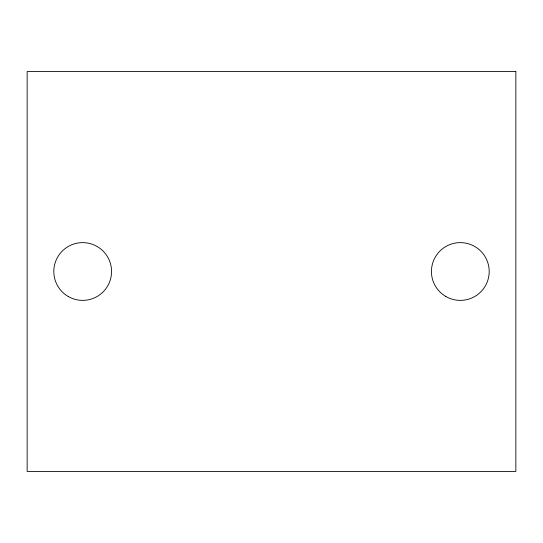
<?xml version="1.0" encoding="UTF-8"?>
<svg xmlns="http://www.w3.org/2000/svg" width="543" height="543" viewBox="0 0 543 543"><rect width="100%" height="100%" fill="white"/><g stroke="black" fill="none" stroke-linecap="round" stroke-linejoin="round"><path stroke-width="0.81" d="M515.85 71.574L27.15 71.574L27.15 471.426L515.85 471.426L515.85 71.574M445.878 296.512A28.881 28.881 0 0 0 489.195 271.5A28.881 28.881 0 0 0 445.878 246.488A28.881 28.881 0 0 0 445.878 296.512M68.248 296.512A28.881 28.881 0 0 0 111.559 271.5A28.881 28.881 0 0 0 68.248 246.488A28.881 28.881 0 0 0 68.248 296.512"/></g></svg>
